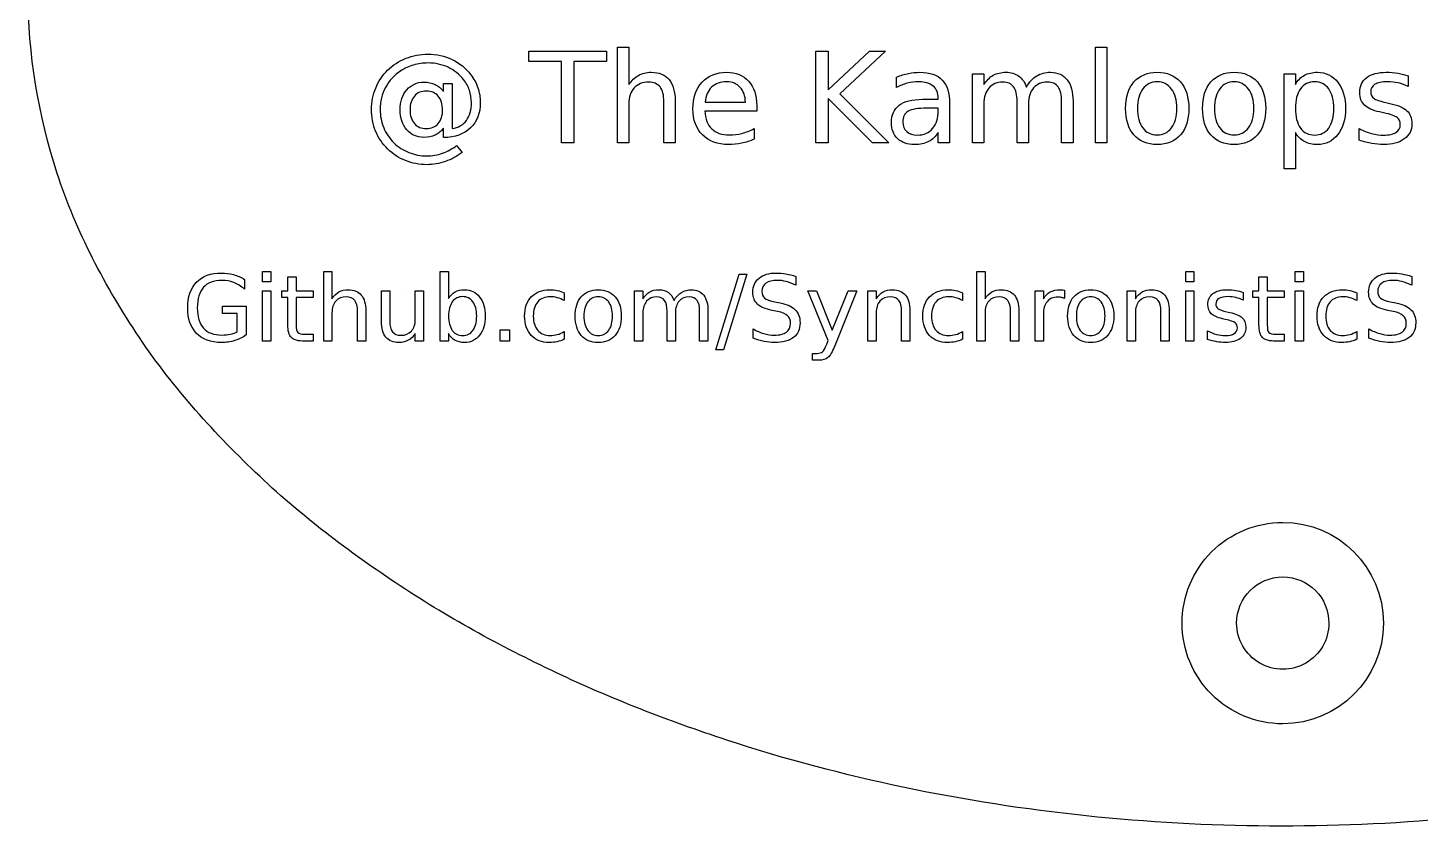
# Model space of a CAD drawing. Extents: x 5 to 209, y 0 to 44.
# Drawn here: x 141.18 to 178.91, y 0.05 to 21.68 of the extents above; entities that cross this region are included whole.
import ezdxf

# ---------------------------------------------------------------- set-up
doc = ezdxf.new("R2010")
doc.units = 0
doc.layers.get('0').update_dxf_attribs({"linetype": 'CONTINUOUS'})

msp = doc.modelspace()

# ---------------------------------------------------------------- linework, layer by layer
at = {"color": 5}
for p, q in [((157.157885, 18.563109), (157.157885, 21.154734)), ((157.157885, 21.154734), (157.466011, 21.154734)), ((157.466011, 21.154734), (157.466011, 20.138738)), ((170.114338, 21.154734), (170.420797, 21.154734)), ((170.114338, 18.563109), (170.114338, 21.154734)), ((170.420797, 21.154734), (170.420797, 18.563109)), ((154.752791, 21.049804), (156.856402, 21.049804)), ((154.752791, 20.766657), (154.752791, 21.049804)), ((155.635541, 20.766657), (154.752791, 20.766657)), ((155.635541, 18.563109), (155.635541, 20.766657)), ((156.856402, 20.766657), (155.973652, 20.766657)), ((155.973652, 20.766657), (155.973652, 18.563109)), ((156.856402, 21.049804), (156.856402, 20.766657)), ((162.532662, 21.049804), (162.869107, 21.049804)), ((162.532662, 18.563109), (162.532662, 21.049804)), ((162.869107, 21.049804), (162.869107, 19.99883)), ((162.869107, 19.99883), (163.985037, 21.049804)), ((164.418091, 21.049804), (163.183898, 19.890567)), ((163.985037, 21.049804), (164.418091, 21.049804)), ((166.778237, 18.563106), (166.778237, 20.428542)), ((166.778237, 20.428542), (167.086363, 20.428542)), ((167.086363, 20.428542), (167.086363, 20.138734)), ((171.783239, 20.473517), (171.783239, 20.473517)), ((173.86853, 20.473517), (173.86853, 20.473517)), ((175.219307, 17.853577), (175.219307, 20.428546)), ((175.219307, 20.428546), (175.527433, 20.428546)), ((175.527433, 20.428546), (175.527433, 20.1454)), ((152.442641, 19.955528), (152.442641, 20.173717)), ((152.442641, 20.173717), (152.680821, 20.173717)), ((152.680821, 20.173717), (152.680821, 18.947858)), ((164.717896, 20.060457), (164.717896, 20.343604)), ((168.242277, 20.070445), (168.242241, 20.070449)), ((171.783239, 20.213688), (171.783239, 20.213688)), ((173.86853, 20.213688), (173.86853, 20.213688)), ((178.585417, 20.373583), (178.585417, 20.083774)), ((178.585502, 20.37358), (178.585417, 20.373583)), ((158.413707, 18.563109), (158.413707, 19.679041)), ((158.720178, 19.689034), (158.720178, 18.563109)), ((158.72019, 19.689034), (158.720178, 19.689034)), ((159.531303, 19.660721), (160.623926, 19.662412)), ((160.623926, 19.662412), (160.623926, 19.662388)), ((164.063327, 18.563109), (162.869107, 19.760653)), ((162.869107, 19.760653), (162.869107, 18.563109)), ((163.183898, 19.890567), (164.506368, 18.563109)), ((165.420758, 19.740671), (165.850479, 19.740671)), ((165.850479, 19.740671), (165.850479, 19.770644)), ((166.156938, 19.627408), (166.156938, 18.563109)), ((166.156938, 19.627399), (166.156938, 19.627408)), ((167.985754, 18.563106), (167.985754, 19.679037)), ((169.19327, 18.563106), (169.19327, 19.679037)), ((169.501408, 19.68903), (169.501408, 18.563106)), ((177.979153, 19.654051), (178.084096, 19.630732)), ((151.534881, 19.45752), (151.534905, 19.45752)), ((157.466011, 19.617414), (157.466011, 18.563109)), ((160.930385, 19.422542), (159.521316, 19.422542)), ((160.930385, 19.572447), (160.930385, 19.572444)), ((160.930385, 19.572444), (160.930385, 19.422542)), ((165.545711, 19.500834), (165.545675, 19.500824)), ((165.850515, 19.500834), (165.545711, 19.500834)), ((165.850515, 19.432543), (165.850515, 19.500834)), ((167.086363, 19.617411), (167.086363, 18.563106)), ((168.293879, 19.617411), (168.293879, 18.563106)), ((176.570084, 19.494162), (176.570084, 19.494162)), ((177.917649, 19.374233), (177.811015, 19.399218)), ((152.442737, 18.959511), (152.442641, 18.959515)), ((152.442737, 18.703013), (152.442737, 18.959511)), ((160.858773, 18.947855), (160.858773, 18.658047)), ((177.259638, 18.631396), (177.259638, 18.947854)), ((155.973652, 18.563109), (155.635541, 18.563109)), ((157.466011, 18.563109), (157.157885, 18.563109)), ((158.720178, 18.563109), (158.413707, 18.563109)), ((162.869107, 18.563109), (162.532662, 18.563109)), ((164.506368, 18.563109), (164.063327, 18.563109)), ((165.850479, 18.563109), (165.850479, 18.846255)), ((166.156938, 18.563109), (165.850479, 18.563109)), ((167.086363, 18.563106), (166.778237, 18.563106)), ((168.293879, 18.563106), (167.985754, 18.563106)), ((169.501408, 18.563106), (169.19327, 18.563106)), ((170.420797, 18.563109), (170.114338, 18.563109)), ((175.527433, 18.842925), (175.527433, 17.853577)), ((175.527433, 18.84292), (175.527433, 18.842925)), ((152.797453, 18.488149), (152.947343, 18.303271)), ((175.527433, 17.853577), (175.219307, 17.853577)), ((147.048452, 14.862523), (147.048452, 14.601195)), ((147.53585, 15.078866), (147.759501, 15.078866)), ((147.53585, 14.795658), (147.53585, 15.078866)), ((147.759501, 14.795658), (147.53585, 14.795658)), ((147.759501, 15.078866), (147.759501, 14.795658)), ((148.222614, 14.548909), (148.222614, 14.935432)), ((148.222614, 14.935432), (148.447483, 14.935432)), ((148.447469, 14.93544), (148.447469, 14.548916)), ((148.447483, 14.935432), (148.447469, 14.93544)), ((149.194958, 13.187572), (149.194958, 15.078861)), ((149.194958, 15.078861), (149.419813, 15.078861)), ((149.419813, 15.078861), (149.419813, 14.337418)), ((152.355238, 13.187587), (152.355238, 15.078875)), ((152.355238, 15.078875), (152.580093, 15.078875)), ((152.580093, 15.078875), (152.580093, 14.342293)), ((159.820716, 12.956638), (160.452761, 15.002291)), ((160.659395, 15.002291), (160.02735, 12.956638)), ((160.452761, 15.002291), (160.659395, 15.002291)), ((161.993915, 14.942738), (161.993987, 14.942732)), ((161.993987, 14.942732), (161.993987, 14.703282)), ((166.892336, 13.187572), (166.892336, 15.078861)), ((166.892336, 15.078861), (167.117205, 15.078861)), ((167.117205, 15.078861), (167.117205, 14.337418)), ((172.555306, 15.078866), (172.778942, 15.078866)), ((172.555306, 14.795658), (172.555306, 15.078866)), ((172.778942, 14.795658), (172.555306, 14.795658)), ((172.778942, 15.078866), (172.778942, 14.795658)), ((174.540191, 14.548909), (174.540191, 14.935432)), ((174.540191, 14.935432), (174.76506, 14.935432)), ((174.765046, 14.93544), (174.765046, 14.548916)), ((174.76506, 14.935432), (174.765046, 14.93544)), ((175.521065, 15.078866), (175.744716, 15.078866)), ((175.521065, 14.795658), (175.521065, 15.078866)), ((175.744716, 14.795658), (175.521065, 14.795658)), ((175.744716, 15.078866), (175.744716, 14.795658)), ((178.680027, 14.942738), (178.680098, 14.942732)), ((178.680098, 14.942732), (178.680098, 14.703282)), ((147.53585, 14.548916), (147.759501, 14.548916)), ((147.53585, 13.187578), (147.53585, 14.548916)), ((147.759501, 14.548916), (147.759501, 13.187578)), ((148.058528, 14.375096), (148.058528, 14.548909)), ((148.058528, 14.548909), (148.222614, 14.548909)), ((148.222614, 14.375096), (148.058528, 14.375096)), ((148.222614, 13.636083), (148.222614, 14.375096)), ((148.447469, 14.548916), (148.90813, 14.548916)), ((148.90813, 14.375103), (148.447469, 14.375103)), ((148.447469, 14.375103), (148.447469, 13.63609)), ((148.90813, 14.548916), (148.90813, 14.375103)), ((150.760526, 13.724821), (150.760526, 14.548916)), ((150.760526, 14.548916), (150.984177, 14.548916)), ((150.984177, 14.548916), (150.984177, 13.733329)), ((151.323286, 14.581735), (151.323286, 14.581735)), ((151.677105, 13.777093), (151.677105, 14.548923)), ((151.677105, 14.548923), (151.900755, 14.548923)), ((151.900755, 14.548923), (151.900755, 13.187585)), ((152.580093, 14.342293), (152.580093, 14.342285)), ((155.716032, 14.496651), (155.716032, 14.287589)), ((155.716032, 14.49664), (155.716032, 14.496651)), ((156.634933, 14.581735), (156.634933, 14.581735)), ((156.635004, 14.392126), (156.634933, 14.39212)), ((157.620767, 13.187549), (157.620767, 14.548887)), ((157.620767, 14.548887), (157.845636, 14.548887)), ((157.845636, 14.548887), (157.845636, 14.337395)), ((162.866841, 13.209451), (162.316223, 14.54891)), ((162.316223, 14.54891), (162.553249, 14.54891)), ((162.553249, 14.54891), (162.97866, 13.48415)), ((162.97866, 13.48415), (163.404084, 14.54891)), ((163.641096, 14.54891), (163.043084, 13.061163)), ((163.404084, 14.54891), (163.641096, 14.54891)), ((163.941184, 13.187572), (163.941184, 14.54891)), ((163.941184, 14.54891), (164.166039, 14.54891)), ((164.166039, 14.54891), (164.166039, 14.337418)), ((166.509502, 14.496651), (166.509502, 14.287589)), ((166.509502, 14.49664), (166.509502, 14.496651)), ((168.47244, 13.187531), (168.47244, 14.548869)), ((168.47244, 14.548869), (168.697309, 14.548869)), ((168.697309, 14.548869), (168.697309, 14.337376)), ((169.268513, 14.56964), (169.269732, 14.339914)), ((169.269732, 14.339914), (169.269861, 14.339853)), ((169.980909, 14.581735), (169.980909, 14.581735)), ((169.980981, 14.392126), (169.980909, 14.39212)), ((170.966657, 13.187572), (170.966657, 14.54891)), ((170.966657, 14.54891), (171.191512, 14.54891)), ((171.191512, 14.54891), (171.191512, 14.337418)), ((172.555306, 14.548916), (172.778942, 14.548916)), ((172.555306, 13.187578), (172.555306, 14.548916)), ((172.778942, 14.548916), (172.778942, 13.187578)), ((174.113749, 14.508825), (174.113548, 14.508806)), ((174.113548, 14.508806), (174.113548, 14.297312)), ((174.376105, 14.375096), (174.376105, 14.548909)), ((174.376105, 14.548909), (174.540191, 14.548909)), ((174.540191, 14.375096), (174.376105, 14.375096)), ((174.540191, 13.636083), (174.540191, 14.375096)), ((174.765046, 14.548916), (175.225708, 14.548916)), ((175.225708, 14.375103), (174.765046, 14.375103)), ((174.765046, 14.375103), (174.765046, 13.63609)), ((175.225708, 14.548916), (175.225708, 14.375103)), ((175.521065, 14.548916), (175.744716, 14.548916)), ((175.521065, 13.187578), (175.521065, 14.548916)), ((175.744716, 14.548916), (175.744716, 13.187578)), ((177.19114, 14.496651), (177.19114, 14.287589)), ((177.19114, 14.49664), (177.19114, 14.496651)), ((146.451645, 13.933884), (146.451645, 14.135654)), ((146.451645, 14.135654), (147.095846, 14.135654)), ((147.095846, 14.135654), (147.095846, 13.356531)), ((150.111451, 13.187578), (150.111451, 14.001951)), ((150.335015, 14.009232), (150.335101, 14.009243)), ((150.335101, 14.009243), (150.335101, 13.187578)), ((158.501994, 13.187562), (158.501994, 14.001935)), ((158.689174, 14.287563), (158.689103, 14.287589)), ((159.383206, 13.187571), (159.383206, 14.001943)), ((159.608075, 14.009236), (159.608075, 13.187571)), ((161.495536, 13.99223), (161.346029, 14.021403)), ((161.418984, 14.255991), (161.567272, 14.2256)), ((164.857662, 13.187578), (164.857662, 14.001951)), ((165.081241, 14.009232), (165.081313, 14.009243)), ((165.081313, 14.009243), (165.081313, 13.187578)), ((167.808843, 13.187578), (167.808843, 14.001951)), ((168.032393, 14.009232), (168.032493, 14.009243)), ((168.032493, 14.009243), (168.032493, 13.187578)), ((171.883135, 13.187578), (171.883135, 14.001951)), ((172.106714, 14.009232), (172.106786, 14.009243)), ((172.106786, 14.009243), (172.106786, 13.187578)), ((173.671121, 13.983731), (173.747673, 13.966715)), ((178.181648, 13.99223), (178.032141, 14.021403)), ((178.105095, 14.255991), (178.253383, 14.2256)), ((146.852756, 13.933884), (146.451645, 13.933884)), ((146.852756, 13.446476), (146.852756, 13.933884)), ((149.419813, 13.956973), (149.419813, 13.187572)), ((150.760626, 13.724822), (150.760526, 13.724821)), ((153.340987, 13.867032), (153.340987, 13.867032)), ((157.845636, 13.95695), (157.845636, 13.187549)), ((158.726848, 13.956963), (158.726848, 13.187562)), ((164.166039, 13.956973), (164.166039, 13.187572)), ((167.117205, 13.956973), (167.117205, 13.187572)), ((168.697309, 13.904665), (168.697309, 13.187531)), ((171.191512, 13.956973), (171.191512, 13.187572)), ((173.626294, 13.77952), (173.548451, 13.797755)), ((146.852756, 13.446496), (146.852756, 13.446476)), ((148.678445, 13.374759), (148.908173, 13.374759)), ((148.908173, 13.374759), (148.908173, 13.187574)), ((151.677105, 13.187585), (151.677105, 13.396648)), ((152.580093, 13.391788), (152.580093, 13.187587)), ((153.975468, 13.496311), (154.231933, 13.496311)), ((153.975468, 13.187578), (153.975468, 13.496311)), ((154.231933, 13.496311), (154.231933, 13.187578)), ((155.716032, 13.446467), (155.716032, 13.239836)), ((160.833171, 13.267808), (160.833171, 13.520627)), ((162.826702, 13.107353), (162.866841, 13.209451)), ((166.509502, 13.446467), (166.509502, 13.239836)), ((173.146049, 13.23742), (173.146049, 13.468362)), ((174.996022, 13.374759), (175.225751, 13.374759)), ((175.225751, 13.374759), (175.225751, 13.187574)), ((177.19114, 13.446467), (177.19114, 13.239836)), ((177.519283, 13.267808), (177.519283, 13.520627)), ((147.759501, 13.187578), (147.53585, 13.187578)), ((148.908173, 13.187574), (148.678445, 13.187574)), ((149.419813, 13.187572), (149.194958, 13.187572)), ((150.335101, 13.187578), (150.111451, 13.187578)), ((151.900755, 13.187585), (151.677105, 13.187585)), ((152.580093, 13.187587), (152.355238, 13.187587)), ((154.231933, 13.187578), (153.975468, 13.187578)), ((157.845636, 13.187549), (157.620767, 13.187549)), ((158.726848, 13.187562), (158.501994, 13.187562)), ((159.608075, 13.187571), (159.383206, 13.187571)), ((160.02735, 12.956638), (159.820716, 12.956638)), ((162.438865, 12.669784), (162.438865, 12.856968)), ((162.438865, 12.856968), (162.570179, 12.856968)), ((163.043084, 13.061163), (163.042955, 13.061169)), ((164.166039, 13.187572), (163.941184, 13.187572)), ((165.081313, 13.187578), (164.857662, 13.187578)), ((167.117205, 13.187572), (166.892336, 13.187572)), ((168.032493, 13.187578), (167.808843, 13.187578)), ((168.697309, 13.187531), (168.47244, 13.187531)), ((171.191512, 13.187572), (170.966657, 13.187572)), ((172.106786, 13.187578), (171.883135, 13.187578)), ((172.778942, 13.187578), (172.555306, 13.187578)), ((175.225751, 13.187574), (174.996022, 13.187574)), ((175.744716, 13.187578), (175.521065, 13.187578)), ((162.61753, 12.669784), (162.438865, 12.669784))]:
    msp.add_line(p, q, dxfattribs=at)
at = {"color": 7}
msp.add_line((176.435936, 5.550041), (176.435936, 5.550041), dxfattribs=at)
at = {"color": 1}
msp.add_line((177.914476, 5.550041), (177.914476, 5.550041), dxfattribs=at)
at = {"color": 7}
for points in [[(141.975607, 17.728944), (141.467667, 19.3032), (141.177697, 20.974109), (141.186137, 22.628258)], [(144.201267, 13.286516), (143.280747, 14.663407), (142.484187, 16.152701), (141.975607, 17.728944)], [(147.459977, 9.527037), (146.255717, 10.667245), (145.122987, 11.907838), (144.201267, 13.286516)], [(151.395077, 6.475901), (150.007047, 7.386022), (148.665247, 8.385872), (147.459977, 9.527037)], [(173.935936, 5.550041), (173.935936, 6.240397), (174.49558, 6.800041), (175.185936, 6.800041)], [(175.185936, 6.800041), (175.876292, 6.800041), (176.435936, 6.240397), (176.435936, 5.550041)], [(155.764356, 4.082155), (154.258377, 4.782072), (152.783837, 5.5653), (151.395077, 6.475901)], [(174.560936, 4.467509), (174.174185, 4.6908), (173.935936, 5.103459), (173.935936, 5.550041)], [(176.435936, 5.550041), (176.435936, 5.103459), (176.197687, 4.6908), (175.810936, 4.467509)], [(175.810936, 4.467509), (175.424185, 4.244218), (174.947687, 4.244218), (174.560936, 4.467509)], [(160.412546, 2.285051), (158.831186, 2.793764), (157.270776, 3.382032), (155.764356, 4.082155)], [(165.237266, 1.034811), (163.609386, 1.366673), (161.994086, 1.776279), (160.412546, 2.285051)], [(170.166826, 0.296552), (168.513456, 0.460878), (166.865296, 0.702919), (165.237266, 1.034811)], [(175.145386, 0.050059), (173.483836, 0.051359), (171.820236, 0.132219), (170.166826, 0.296552)], [(180.124366, 0.288649), (178.470686, 0.126991), (176.806946, 0.04874), (175.145386, 0.050059)]]:
    msp.add_open_spline(points, degree=3, dxfattribs=at)
at = {"color": 5}
for points in [[(150.927035, 20.528472), (151.070275, 20.669491), (151.235724, 20.777197), (151.423381, 20.851593)], [(151.423381, 20.851593), (151.61103, 20.927102), (151.809785, 20.964856), (152.019646, 20.964856)], [(152.019646, 20.964856), (152.255052, 20.964856), (152.473242, 20.916555), (152.674215, 20.819952)], [(152.674215, 20.819952), (152.876307, 20.723349), (153.04564, 20.586217), (153.182214, 20.408556)], [(150.603923, 20.045457), (150.67944, 20.22867), (150.787144, 20.389675), (150.927035, 20.528472)], [(151.281787, 20.510161), (151.107462, 20.396902), (150.970888, 20.248111), (150.872064, 20.063788)], [(151.629897, 20.670055), (151.504425, 20.634527), (151.388388, 20.581229), (151.281787, 20.510161)], [(152.022967, 20.725014), (151.886393, 20.725014), (151.755369, 20.706695), (151.629897, 20.670055)], [(152.564285, 20.60843), (152.398832, 20.686153), (152.218393, 20.725014), (152.022967, 20.725014)], [(152.98734, 20.275316), (152.871859, 20.420777), (152.73084, 20.531814), (152.564285, 20.60843)], [(153.182214, 20.408556), (153.265492, 20.299739), (153.328784, 20.181483), (153.372089, 20.05379)], [(157.466011, 20.138738), (157.539273, 20.250886), (157.625329, 20.33472), (157.724177, 20.390239)], [(157.724177, 20.390239), (157.824112, 20.445757), (157.939038, 20.473517), (158.068954, 20.473517)], [(158.068954, 20.473517), (158.283251, 20.473517), (158.445367, 20.406894), (158.555301, 20.273649)], [(159.448025, 20.203698), (159.613478, 20.38358), (159.836112, 20.47352), (160.115927, 20.47352)], [(160.115927, 20.47352), (160.366871, 20.47352), (160.565075, 20.392463), (160.710537, 20.230347)], [(164.717896, 20.343604), (164.830044, 20.38691), (164.938859, 20.419109), (165.044341, 20.440202)], [(165.044341, 20.440202), (165.149831, 20.462406), (165.252544, 20.473508), (165.352479, 20.473508)], [(165.352479, 20.473508), (165.622294, 20.473508), (165.823827, 20.403555), (165.957076, 20.263647)], [(167.086363, 20.138734), (167.156324, 20.253103), (167.240158, 20.337492), (167.337863, 20.391901)], [(167.337863, 20.391901), (167.435576, 20.446308), (167.551612, 20.473512), (167.685973, 20.473512)], [(167.685973, 20.473512), (167.821436, 20.473512), (167.936362, 20.439091), (168.03075, 20.370248)], [(168.242241, 20.070449), (168.318885, 20.208136), (168.410491, 20.309736), (168.51706, 20.375249)], [(168.51706, 20.375249), (168.623653, 20.440758), (168.749126, 20.473513), (168.893477, 20.473513)], [(168.893477, 20.473513), (169.087792, 20.473513), (169.23769, 20.405225), (169.343172, 20.268648)], [(171.153656, 20.213688), (171.305777, 20.386907), (171.515638, 20.473517), (171.783239, 20.473517)], [(171.783239, 20.473517), (172.04973, 20.473517), (172.259036, 20.386907), (172.411156, 20.213688)], [(173.238947, 20.213688), (173.391067, 20.386907), (173.600928, 20.473517), (173.86853, 20.473517)], [(173.86853, 20.473517), (174.135021, 20.473517), (174.344326, 20.386907), (174.496447, 20.213688)], [(175.527433, 20.1454), (175.591839, 20.256438), (175.672899, 20.338606), (175.770612, 20.391904)], [(175.770612, 20.391904), (175.869436, 20.446312), (175.987135, 20.473516), (176.12371, 20.473516)], [(176.12371, 20.473516), (176.350228, 20.473516), (176.533996, 20.383575), (176.675015, 20.203693)], [(177.459584, 20.330272), (177.583946, 20.425764), (177.760496, 20.473511), (177.989237, 20.473511)], [(177.989237, 20.473511), (178.102496, 20.473511), (178.209089, 20.465182), (178.309016, 20.448525)], [(178.309016, 20.448525), (178.408951, 20.431868), (178.501113, 20.406886), (178.585502, 20.37358)], [(150.490648, 19.467505), (150.490648, 19.669593), (150.528406, 19.862244), (150.603923, 20.045457)], [(150.872064, 20.063788), (150.774351, 19.880576), (150.725494, 19.681818), (150.725494, 19.467514)], [(151.268419, 19.457522), (151.268419, 19.679598), (151.328381, 19.860035), (151.448306, 19.998832)], [(151.448306, 19.998832), (151.568224, 20.137629), (151.723118, 20.207028), (151.912988, 20.207028)], [(151.912988, 20.207028), (152.027359, 20.207028), (152.127849, 20.185931), (152.21446, 20.143736)], [(152.21446, 20.143736), (152.301071, 20.102653), (152.377131, 20.039917), (152.442641, 19.955528)], [(153.145563, 19.985507), (153.111105, 20.089883), (153.058364, 20.186486), (152.98734, 20.275316)], [(153.372089, 20.05379), (153.41653, 19.926096), (153.43875, 19.793961), (153.43875, 19.657384)], [(157.609259, 20.048796), (157.51376, 19.94331), (157.466011, 19.799516), (157.466011, 19.617414)], [(158.000663, 20.207025), (157.835218, 20.207025), (157.70475, 20.154282), (157.609259, 20.048796)], [(158.310455, 20.075446), (158.24162, 20.163166), (158.138356, 20.207025), (158.000663, 20.207025)], [(158.413707, 19.679041), (158.413707, 19.855591), (158.379289, 19.987726), (158.310455, 20.075446)], [(158.555301, 20.273649), (158.665227, 20.141514), (158.72019, 19.946642), (158.72019, 19.689034)], [(159.201525, 19.47751), (159.201525, 19.782864), (159.283692, 20.024927), (159.448025, 20.203698)], [(159.707858, 20.068786), (159.605701, 19.972183), (159.546849, 19.836162), (159.531303, 19.660721)], [(160.11926, 20.21369), (159.94826, 20.21369), (159.811126, 20.165389), (159.707858, 20.068786)], [(160.482344, 20.063789), (160.391297, 20.163723), (160.270269, 20.21369), (160.11926, 20.21369)], [(160.623926, 19.662388), (160.621511, 19.830054), (160.574317, 19.963855), (160.482344, 20.063789)], [(160.710537, 20.230347), (160.857103, 20.069342), (160.930385, 19.850042), (160.930385, 19.572447)], [(165.009368, 20.175375), (164.908322, 20.149837), (164.811165, 20.111532), (164.717896, 20.060457)], [(165.320827, 20.213681), (165.214234, 20.213681), (165.110414, 20.200912), (165.009368, 20.175375)], [(165.710576, 20.097096), (165.61841, 20.174819), (165.488494, 20.213681), (165.320827, 20.213681)], [(165.850479, 19.770644), (165.850479, 19.911662), (165.803845, 20.02048), (165.710576, 20.097096)], [(165.957076, 20.263647), (166.090318, 20.123739), (166.156938, 19.911656), (166.156938, 19.627399)], [(167.224612, 20.047127), (167.132446, 19.941641), (167.086363, 19.798402), (167.086363, 19.617411)], [(167.597695, 20.207022), (167.441131, 20.207022), (167.31677, 20.153724), (167.224612, 20.047127)], [(167.890834, 20.077108), (167.827555, 20.163717), (167.729842, 20.207022), (167.597695, 20.207022)], [(167.985754, 19.679037), (167.985754, 19.858919), (167.954114, 19.991609), (167.890834, 20.077108)], [(168.03075, 20.370248), (168.126241, 20.301405), (168.19675, 20.201471), (168.242277, 20.070445)], [(168.432128, 20.048793), (168.339962, 19.943307), (168.293879, 19.799513), (168.293879, 19.617411)], [(168.808545, 20.207022), (168.649758, 20.207022), (168.524286, 20.154279), (168.432128, 20.048793)], [(169.098351, 20.077108), (169.035071, 20.163717), (168.938469, 20.207022), (168.808545, 20.207022)], [(169.19327, 19.679037), (169.19327, 19.857808), (169.16163, 19.990499), (169.098351, 20.077108)], [(169.343172, 20.268648), (169.448663, 20.133182), (169.501408, 19.939976), (169.501408, 19.68903)], [(170.92713, 19.494162), (170.92713, 19.800626), (171.002639, 20.040468), (171.153656, 20.213688)], [(171.39349, 20.020482), (171.297999, 19.892789), (171.250254, 19.717349), (171.250254, 19.494162)], [(171.783239, 20.213688), (171.618898, 20.213688), (171.488981, 20.149286), (171.39349, 20.020482)], [(172.17131, 20.018817), (172.075819, 20.148731), (171.946462, 20.213688), (171.783239, 20.213688)], [(172.314558, 19.494162), (172.314558, 19.715127), (172.266809, 19.890012), (172.17131, 20.018817)], [(172.411156, 20.213688), (172.563277, 20.040468), (172.639337, 19.800626), (172.639337, 19.494162)], [(173.012433, 19.494162), (173.012433, 19.800626), (173.087937, 20.040468), (173.238947, 20.213688)], [(173.478781, 20.020482), (173.38329, 19.892789), (173.335545, 19.717349), (173.335545, 19.494162)], [(173.86853, 20.213688), (173.704196, 20.213688), (173.57428, 20.149286), (173.478781, 20.020482)], [(174.256612, 20.018817), (174.161113, 20.148731), (174.031753, 20.213688), (173.86853, 20.213688)], [(174.399849, 19.494162), (174.399849, 19.715127), (174.352103, 19.890012), (174.256612, 20.018817)], [(174.496447, 20.213688), (174.648567, 20.040468), (174.724628, 19.800626), (174.724628, 19.494162)], [(175.665681, 20.023813), (175.573516, 19.896119), (175.527433, 19.719569), (175.527433, 19.494162)], [(176.048764, 20.21702), (175.886645, 20.21702), (175.75895, 20.152617), (175.665681, 20.023813)], [(176.430181, 20.023813), (176.338015, 20.152617), (176.210876, 20.21702), (176.048764, 20.21702)], [(176.570084, 19.494162), (176.570084, 19.719569), (176.52345, 19.896119), (176.430181, 20.023813)], [(176.675015, 20.203693), (176.817144, 20.023812), (176.888209, 19.787301), (176.888209, 19.494161)], [(177.273043, 19.923873), (177.273043, 20.099313), (177.335223, 20.234779), (177.459584, 20.330272)], [(177.682681, 20.147053), (177.607164, 20.100415), (177.569406, 20.030461), (177.569406, 19.937191)], [(178.025791, 20.217011), (177.873671, 20.217011), (177.759301, 20.193692), (177.682681, 20.147053)], [(178.315597, 20.183705), (178.222328, 20.205909), (178.125726, 20.217011), (178.025791, 20.217011)], [(178.585417, 20.083774), (178.498806, 20.12819), (178.408866, 20.161501), (178.315597, 20.183705)], [(151.653108, 19.828942), (151.57429, 19.73789), (151.534881, 19.614083), (151.534881, 19.45752)], [(151.974565, 19.965518), (151.840205, 19.965518), (151.733052, 19.919993), (151.653108, 19.828942)], [(152.297677, 19.827276), (152.217733, 19.919437), (152.110029, 19.965518), (151.974565, 19.965518)], [(152.417595, 19.45752), (152.417595, 19.612973), (152.377622, 19.736225), (152.297677, 19.827276)], [(153.06057, 19.169378), (153.152736, 19.293741), (153.198819, 19.454191), (153.198819, 19.650728)], [(153.198819, 19.650728), (153.198819, 19.769539), (153.181067, 19.881132), (153.145563, 19.985507)], [(153.43875, 19.657384), (153.43875, 19.365355), (153.350477, 19.134951), (153.17393, 18.966174)], [(164.791175, 19.580775), (164.932193, 19.687372), (165.142054, 19.740671), (165.420758, 19.740671)], [(177.399626, 19.582432), (177.315237, 19.66571), (177.273043, 19.779524), (177.273043, 19.923873)], [(177.569406, 19.937191), (177.569406, 19.866126), (177.596618, 19.810052), (177.651041, 19.768969)], [(177.651041, 19.768969), (177.705465, 19.728997), (177.814835, 19.690691), (177.979153, 19.654051)], [(178.084096, 19.630732), (178.301734, 19.584094), (178.456076, 19.518026), (178.547123, 19.432529)], [(150.602232, 18.877893), (150.527842, 19.061105), (150.490648, 19.257643), (150.490648, 19.467505)], [(150.725494, 19.467514), (150.725494, 19.290964), (150.757134, 19.125517), (150.820414, 18.971174)], [(151.44664, 18.916212), (151.327826, 19.05501), (151.268419, 19.235447), (151.268419, 19.457522)], [(151.534905, 19.45752), (151.534905, 19.298736), (151.574314, 19.173818), (151.653132, 19.082766)], [(152.299368, 19.084433), (152.378186, 19.175484), (152.417595, 19.299846), (152.417595, 19.45752)], [(159.461358, 18.774639), (159.288136, 18.947859), (159.201525, 19.182149), (159.201525, 19.47751)], [(159.521316, 19.422542), (159.5346, 19.21157), (159.597892, 19.050565), (159.711191, 18.939527)], [(164.581314, 19.106088), (164.581314, 19.31595), (164.651267, 19.474179), (164.791175, 19.580775)], [(165.031021, 19.41588), (164.93553, 19.35925), (164.887785, 19.262648), (164.887785, 19.126072)], [(165.545675, 19.500824), (165.298063, 19.500824), (165.126512, 19.472509), (165.031021, 19.41588)], [(165.695613, 18.951193), (165.798881, 19.072224), (165.850515, 19.232674), (165.850515, 19.432543)], [(171.153656, 18.774636), (171.002639, 18.948965), (170.92713, 19.188807), (170.92713, 19.494162)], [(171.250254, 19.494162), (171.250254, 19.270976), (171.297444, 19.094981), (171.391824, 18.966177)], [(172.17131, 18.967843), (172.266809, 19.096646), (172.314558, 19.272086), (172.314558, 19.494162)], [(172.639337, 19.494162), (172.639337, 19.188807), (172.563277, 18.948965), (172.411156, 18.774636)], [(173.238947, 18.774636), (173.087937, 18.948965), (173.012433, 19.188807), (173.012433, 19.494162)], [(173.335545, 19.494162), (173.335545, 19.270976), (173.382739, 19.094981), (173.477127, 18.966177)], [(174.256612, 18.967843), (174.352103, 19.096646), (174.399849, 19.272086), (174.399849, 19.494162)], [(174.724628, 19.494162), (174.724628, 19.188807), (174.648567, 18.948965), (174.496447, 18.774636)], [(175.527433, 19.494162), (175.527433, 19.268755), (175.573516, 19.09165), (175.665681, 18.962845)], [(176.430181, 18.962845), (176.52345, 19.09165), (176.570084, 19.268755), (176.570084, 19.494162)], [(176.888209, 19.494161), (176.888209, 19.201021), (176.817144, 18.96451), (176.675015, 18.784629)], [(177.811015, 19.399218), (177.621144, 19.439191), (177.484015, 19.500262), (177.399626, 19.582432)], [(178.285745, 19.245984), (178.230194, 19.2904), (178.107495, 19.33315), (177.917649, 19.374233)], [(178.370641, 19.054444), (178.370641, 19.137722), (178.342342, 19.201569), (178.285745, 19.245984)], [(178.547123, 19.432529), (178.639289, 19.348141), (178.685372, 19.229885), (178.685372, 19.077763)], [(150.927011, 18.396544), (150.784881, 18.535341), (150.676622, 18.695791), (150.602232, 18.877893)], [(150.820414, 18.971174), (150.88482, 18.816832), (150.977538, 18.680811), (151.098566, 18.563111)], [(151.912988, 18.709681), (151.722007, 18.709681), (151.566557, 18.778525), (151.44664, 18.916212)], [(151.653132, 19.082766), (151.731949, 18.992826), (151.840209, 18.947855), (151.97791, 18.947855)], [(151.97791, 18.947855), (152.114493, 18.947855), (152.221645, 18.993381), (152.299368, 19.084433)], [(152.442641, 18.959515), (152.37598, 18.874016), (152.299364, 18.810724), (152.212793, 18.76964)], [(153.17393, 18.966174), (152.997375, 18.797396), (152.753644, 18.709676), (152.442737, 18.703013)], [(152.680821, 18.947858), (152.84294, 18.972284), (152.969524, 19.046124), (153.06057, 19.169378)], [(159.711191, 18.939527), (159.825561, 18.8296), (159.984344, 18.774636), (160.187539, 18.774636)], [(160.528983, 18.817941), (160.64002, 18.846812), (160.74995, 18.890116), (160.858773, 18.947855)], [(164.749536, 18.674706), (164.637388, 18.782413), (164.581314, 18.926206), (164.581314, 19.106088)], [(164.887785, 19.126072), (164.887785, 19.017254), (164.923329, 18.930644), (164.994418, 18.866243)], [(164.994418, 18.866243), (165.066553, 18.802955), (165.164266, 18.771311), (165.287557, 18.771311)], [(165.287557, 18.771311), (165.457446, 18.771311), (165.593464, 18.831272), (165.695613, 18.951193)], [(171.391824, 18.966177), (171.487315, 18.838483), (171.617787, 18.774636), (171.783239, 18.774636)], [(171.783239, 18.774636), (171.946462, 18.774636), (172.075819, 18.839038), (172.17131, 18.967843)], [(173.477127, 18.966177), (173.572618, 18.838483), (173.703085, 18.774636), (173.86853, 18.774636)], [(173.86853, 18.774636), (174.031753, 18.774636), (174.161113, 18.839038), (174.256612, 18.967843)], [(175.665681, 18.962845), (175.75895, 18.835152), (175.886645, 18.771305), (176.048764, 18.771305)], [(176.048764, 18.771305), (176.210876, 18.771305), (176.338015, 18.835152), (176.430181, 18.962845)], [(177.259638, 18.947854), (177.372897, 18.889002), (177.48449, 18.844587), (177.594416, 18.814608)], [(178.253984, 18.844581), (178.331755, 18.894553), (178.370641, 18.964507), (178.370641, 19.054444)], [(178.685372, 19.077763), (178.685372, 18.904544), (178.616525, 18.767412), (178.478832, 18.666367)], [(151.098566, 18.563111), (151.215158, 18.447631), (151.35007, 18.359911), (151.503302, 18.29995)], [(152.212793, 18.76964), (152.127294, 18.729668), (152.027359, 18.709681), (151.912988, 18.709681)], [(160.169219, 18.51481), (159.871636, 18.51481), (159.635682, 18.60142), (159.461358, 18.774639)], [(160.520662, 18.55145), (160.405181, 18.527024), (160.288033, 18.51481), (160.169219, 18.51481)], [(160.187539, 18.774636), (160.305242, 18.774636), (160.419057, 18.789071), (160.528983, 18.817941)], [(160.858773, 18.658047), (160.748839, 18.611408), (160.636135, 18.575876), (160.520662, 18.55145)], [(165.205897, 18.51481), (165.014915, 18.51481), (164.862795, 18.568109), (164.749536, 18.674706)], [(165.58898, 18.594755), (165.484609, 18.541459), (165.356915, 18.51481), (165.205897, 18.51481)], [(165.850479, 18.846255), (165.780517, 18.732997), (165.693351, 18.649164), (165.58898, 18.594755)], [(171.783239, 18.514807), (171.515638, 18.514807), (171.305777, 18.601417), (171.153656, 18.774636)], [(172.411156, 18.774636), (172.259036, 18.601417), (172.04973, 18.514807), (171.783239, 18.514807)], [(173.86853, 18.514807), (173.600928, 18.514807), (173.391067, 18.601417), (173.238947, 18.774636)], [(174.496447, 18.774636), (174.344326, 18.601417), (174.135021, 18.514807), (173.86853, 18.514807)], [(175.770612, 18.59475), (175.672899, 18.649158), (175.591839, 18.731881), (175.527433, 18.84292)], [(176.12371, 18.514806), (175.987135, 18.514806), (175.869436, 18.541454), (175.770612, 18.59475)], [(176.675015, 18.784629), (176.533996, 18.604747), (176.350228, 18.514806), (176.12371, 18.514806)], [(177.601082, 18.544785), (177.493378, 18.563664), (177.379563, 18.592534), (177.259638, 18.631396)], [(177.594416, 18.814608), (177.704342, 18.785738), (177.813161, 18.771303), (177.920873, 18.771303)], [(177.914207, 18.5148), (177.814272, 18.5148), (177.709897, 18.524795), (177.601082, 18.544785)], [(178.478832, 18.666367), (178.342258, 18.565322), (178.154049, 18.5148), (177.914207, 18.5148)], [(177.920873, 18.771303), (178.065224, 18.771303), (178.176262, 18.795729), (178.253984, 18.844581)], [(151.413358, 18.080086), (151.231256, 18.152262), (151.06914, 18.257748), (150.927011, 18.396544)], [(151.503302, 18.29995), (151.656533, 18.238876), (151.820315, 18.208339), (151.994648, 18.208339)], [(151.994648, 18.208339), (152.13788, 18.208339), (152.278343, 18.232766), (152.416037, 18.281618)], [(152.416037, 18.281618), (152.554833, 18.329368), (152.681972, 18.398211), (152.797453, 18.488149)], [(152.947343, 18.303271), (152.808547, 18.195564), (152.656982, 18.113395), (152.492648, 18.056767)], [(151.994648, 17.970156), (151.789223, 17.970156), (151.59546, 18.006799), (151.413358, 18.080086)], [(152.492648, 18.056767), (152.329426, 17.999026), (152.163426, 17.970156), (151.994648, 17.970156)], [(145.510867, 14.093113), (145.510867, 14.389689), (145.590684, 14.620631), (145.750316, 14.785936)], [(145.750316, 14.785936), (145.91076, 14.952052), (146.132786, 15.03511), (146.416393, 15.03511)], [(146.437065, 14.833355), (146.215035, 14.833355), (146.048106, 14.771366), (145.936278, 14.647388)], [(146.416393, 15.03511), (146.534701, 15.03511), (146.64693, 15.020526), (146.75308, 14.991357)], [(146.759159, 14.775009), (146.65706, 14.813907), (146.549696, 14.833355), (146.437065, 14.833355)], [(146.75308, 14.991357), (146.860043, 14.962189), (146.958501, 14.919244), (147.048452, 14.862523)], [(147.048452, 14.601195), (146.95766, 14.678178), (146.861229, 14.736116), (146.759159, 14.775009)], [(160.825846, 14.517319), (160.825846, 14.677762), (160.882161, 14.804171), (160.994792, 14.896548)], [(160.994792, 14.896548), (161.108234, 14.988927), (161.264221, 15.035117), (161.46275, 15.035117)], [(161.18084, 14.757987), (161.108684, 14.70613), (161.072605, 14.632392), (161.072605, 14.536771)], [(161.490776, 14.835772), (161.357082, 14.835772), (161.25377, 14.809844), (161.18084, 14.757987)], [(161.46275, 15.035117), (161.547808, 15.035117), (161.634515, 15.027419), (161.722871, 15.012022)], [(161.730225, 14.802958), (161.647556, 14.824834), (161.56774, 14.835772), (161.490776, 14.835772)], [(161.722871, 15.012022), (161.811178, 14.996626), (161.901526, 14.973531), (161.993915, 14.942738)], [(161.993987, 14.703282), (161.900805, 14.747847), (161.812884, 14.781072), (161.730225, 14.802958)], [(177.511958, 14.517319), (177.511958, 14.677762), (177.568273, 14.804171), (177.680903, 14.896548)], [(177.680903, 14.896548), (177.794356, 14.988927), (177.950342, 15.035117), (178.148862, 15.035117)], [(177.866952, 14.757987), (177.794795, 14.70613), (177.758717, 14.632392), (177.758717, 14.536771)], [(178.176903, 14.835772), (178.043199, 14.835772), (177.939882, 14.809844), (177.866952, 14.757987)], [(178.148862, 15.035117), (178.23392, 15.035117), (178.320627, 15.027419), (178.408983, 15.012022)], [(178.416351, 14.802958), (178.333682, 14.824834), (178.253866, 14.835772), (178.176903, 14.835772)], [(178.408983, 15.012022), (178.49729, 14.996626), (178.587638, 14.973531), (178.680027, 14.942738)], [(178.680098, 14.703282), (178.586917, 14.747847), (178.499001, 14.781072), (178.416351, 14.802958)], [(145.936278, 14.647388), (145.825263, 14.523409), (145.769755, 14.338656), (145.769755, 14.093128)], [(149.419813, 14.337418), (149.473333, 14.419255), (149.536132, 14.480434), (149.608212, 14.520954)], [(149.809958, 14.387254), (149.689223, 14.387254), (149.59401, 14.348763), (149.52432, 14.271781)], [(149.608212, 14.520954), (149.681133, 14.561467), (149.765001, 14.581723), (149.859817, 14.581723)], [(150.036045, 14.291234), (149.985775, 14.355248), (149.910412, 14.387254), (149.809958, 14.387254)], [(149.859817, 14.581723), (150.016209, 14.581723), (150.134517, 14.533104), (150.214739, 14.435865)], [(150.214739, 14.435865), (150.294923, 14.339437), (150.335015, 14.197226), (150.335015, 14.009232)], [(152.580093, 14.342285), (152.627114, 14.423319), (152.686268, 14.483283), (152.757554, 14.522176)], [(152.960576, 14.394545), (152.842268, 14.394545), (152.749082, 14.347548), (152.681016, 14.253554)], [(152.757554, 14.522176), (152.82971, 14.561885), (152.915605, 14.58174), (153.015238, 14.58174)], [(153.238917, 14.253554), (153.171635, 14.347548), (153.078854, 14.394545), (152.960576, 14.394545)], [(153.015238, 14.58174), (153.180547, 14.58174), (153.314657, 14.516105), (153.417568, 14.384833)], [(153.417568, 14.384833), (153.521281, 14.25356), (153.573138, 14.080962), (153.573138, 13.867038)], [(154.639123, 13.867019), (154.639123, 14.089047), (154.699897, 14.263671), (154.821444, 14.390891)], [(154.821444, 14.390891), (154.943803, 14.518112), (155.111134, 14.581722), (155.323435, 14.581722)], [(155.333155, 14.39211), (155.188107, 14.39211), (155.075476, 14.34592), (154.995264, 14.253541)], [(155.323435, 14.581722), (155.392342, 14.581722), (155.4596, 14.57443), (155.52521, 14.559846)], [(155.52521, 14.365374), (155.462037, 14.383198), (155.398019, 14.39211), (155.333155, 14.39211)], [(155.52521, 14.559846), (155.590867, 14.546074), (155.654474, 14.525005), (155.716032, 14.49664)], [(155.716032, 14.287589), (155.652859, 14.322434), (155.589252, 14.348362), (155.52521, 14.365374)], [(156.010185, 13.867032), (156.010185, 14.090681), (156.065286, 14.26571), (156.175489, 14.39212)], [(156.175489, 14.39212), (156.286504, 14.51853), (156.439652, 14.581735), (156.634933, 14.581735)], [(156.634933, 14.39212), (156.51501, 14.39212), (156.420204, 14.345123), (156.350513, 14.251129)], [(156.634933, 14.581735), (156.82941, 14.581735), (156.982156, 14.51853), (157.093172, 14.39212)], [(156.918219, 14.249916), (156.848548, 14.344722), (156.754143, 14.392126), (156.635004, 14.392126)], [(157.093172, 14.39212), (157.204187, 14.26571), (157.259695, 14.090681), (157.259695, 13.867032)], [(157.845636, 14.337395), (157.896671, 14.420857), (157.957846, 14.482441), (158.029161, 14.522147)], [(158.218821, 14.387236), (158.104566, 14.387236), (158.013812, 14.348338), (157.946559, 14.270543)], [(158.029161, 14.522147), (158.100457, 14.561857), (158.185137, 14.581712), (158.283203, 14.581712)], [(158.432752, 14.292434), (158.386592, 14.355635), (158.315281, 14.387236), (158.218821, 14.387236)], [(158.283203, 14.581712), (158.382062, 14.581712), (158.46593, 14.556591), (158.534808, 14.506349)], [(158.534808, 14.506349), (158.604479, 14.456107), (158.655935, 14.383179), (158.689174, 14.287563)], [(158.689103, 14.287589), (158.745012, 14.388068), (158.811863, 14.462212), (158.889658, 14.510021)], [(159.102471, 14.387244), (158.986591, 14.387244), (158.895025, 14.348753), (158.827771, 14.271771)], [(158.889658, 14.510021), (158.967453, 14.557825), (159.05902, 14.581727), (159.164358, 14.581727)], [(159.313965, 14.292443), (159.267804, 14.355644), (159.197306, 14.387244), (159.102471, 14.387244)], [(159.164358, 14.581727), (159.306157, 14.581727), (159.415547, 14.531893), (159.49253, 14.432224)], [(159.49253, 14.432224), (159.56956, 14.333364), (159.608075, 14.192368), (159.608075, 14.009236)], [(160.948559, 14.192785), (160.86675, 14.27058), (160.825846, 14.378758), (160.825846, 14.517319)], [(161.072605, 14.536771), (161.072605, 14.456549), (161.096498, 14.395774), (161.144284, 14.354449)], [(161.144284, 14.354449), (161.192929, 14.313936), (161.284496, 14.281117), (161.418984, 14.255991)], [(164.166039, 14.337418), (164.219558, 14.419255), (164.282358, 14.480434), (164.354438, 14.520954)], [(164.556183, 14.387254), (164.435449, 14.387254), (164.340236, 14.348763), (164.270546, 14.271781)], [(164.354438, 14.520954), (164.427358, 14.561467), (164.511227, 14.581723), (164.606043, 14.581723)], [(164.782257, 14.291234), (164.731986, 14.355248), (164.656629, 14.387254), (164.556183, 14.387254)], [(164.606043, 14.581723), (164.762435, 14.581723), (164.880743, 14.533104), (164.960965, 14.435865)], [(164.960965, 14.435865), (165.041149, 14.339437), (165.081241, 14.197226), (165.081241, 14.009232)], [(165.432579, 13.867019), (165.432579, 14.089047), (165.493358, 14.263671), (165.614914, 14.390891)], [(165.614914, 14.390891), (165.737264, 14.518112), (165.904595, 14.581722), (166.116906, 14.581722)], [(166.126625, 14.39211), (165.981577, 14.39211), (165.868942, 14.34592), (165.78872, 14.253541)], [(166.116906, 14.581722), (166.185813, 14.581722), (166.253066, 14.57443), (166.318666, 14.559846)], [(166.318666, 14.365374), (166.255493, 14.383198), (166.19148, 14.39211), (166.126625, 14.39211)], [(166.318666, 14.559846), (166.384323, 14.546074), (166.447935, 14.525005), (166.509502, 14.49664)], [(166.509502, 14.287589), (166.44633, 14.322434), (166.382718, 14.348362), (166.318666, 14.365374)], [(167.117205, 14.337418), (167.170725, 14.419255), (167.233524, 14.480434), (167.305604, 14.520954)], [(167.50735, 14.387254), (167.386615, 14.387254), (167.291402, 14.348763), (167.221712, 14.271781)], [(167.305604, 14.520954), (167.378525, 14.561467), (167.462393, 14.581723), (167.557209, 14.581723)], [(167.733437, 14.291234), (167.683167, 14.355248), (167.607804, 14.387254), (167.50735, 14.387254)], [(167.557209, 14.581723), (167.713592, 14.581723), (167.831894, 14.533104), (167.912117, 14.435865)], [(167.912117, 14.435865), (167.992301, 14.339437), (168.032393, 14.197226), (168.032393, 14.009232)], [(168.697309, 14.337376), (168.74433, 14.420026), (168.80551, 14.481205), (168.880848, 14.520913)], [(169.089948, 14.382344), (168.963536, 14.382344), (168.866298, 14.341019), (168.798232, 14.25837)], [(168.880848, 14.520913), (168.956254, 14.561425), (169.047821, 14.581682), (169.155548, 14.581682)], [(169.187144, 14.371449), (169.157995, 14.378713), (169.125596, 14.382344), (169.089948, 14.382344)], [(169.155548, 14.581682), (169.170935, 14.581682), (169.187947, 14.580487), (169.206583, 14.578098)], [(169.269861, 14.339853), (169.244726, 14.354438), (169.217153, 14.36497), (169.187144, 14.371449)], [(169.206583, 14.578098), (169.225219, 14.576473), (169.245863, 14.573654), (169.268513, 14.56964)], [(169.356161, 13.867032), (169.356161, 14.090681), (169.411263, 14.26571), (169.521466, 14.39212)], [(169.521466, 14.39212), (169.632471, 14.51853), (169.785619, 14.581735), (169.980909, 14.581735)], [(169.980909, 14.39212), (169.860987, 14.39212), (169.76618, 14.345123), (169.69649, 14.251129)], [(169.980909, 14.581735), (170.175387, 14.581735), (170.328133, 14.51853), (170.439148, 14.39212)], [(170.264196, 14.249916), (170.194525, 14.344722), (170.10012, 14.392126), (169.980981, 14.392126)], [(170.439148, 14.39212), (170.550163, 14.26571), (170.605671, 14.090681), (170.605671, 13.867032)], [(171.191512, 14.337418), (171.245032, 14.419255), (171.307831, 14.480434), (171.379911, 14.520954)], [(171.581657, 14.387254), (171.460922, 14.387254), (171.365709, 14.348763), (171.296019, 14.271781)], [(171.379911, 14.520954), (171.452832, 14.561467), (171.5367, 14.581723), (171.631516, 14.581723)], [(171.80773, 14.291234), (171.75746, 14.355248), (171.682102, 14.387254), (171.581657, 14.387254)], [(171.631516, 14.581723), (171.787909, 14.581723), (171.906216, 14.533104), (171.986438, 14.435865)], [(171.986438, 14.435865), (172.066622, 14.339437), (172.106714, 14.197226), (172.106714, 14.009232)], [(173.155898, 14.180637), (173.155898, 14.308668), (173.201294, 14.407527), (173.292086, 14.477215)], [(173.292086, 14.477215), (173.382879, 14.546905), (173.511718, 14.58175), (173.678604, 14.58175)], [(173.454753, 14.343502), (173.399704, 14.309469), (173.37218, 14.258419), (173.37218, 14.190351)], [(173.70514, 14.394551), (173.594134, 14.394551), (173.510672, 14.377535), (173.454753, 14.343502)], [(173.678604, 14.58175), (173.761273, 14.58175), (173.839063, 14.575672), (173.911974, 14.563515)], [(173.916633, 14.370238), (173.848587, 14.386447), (173.778089, 14.394551), (173.70514, 14.394551)], [(173.911974, 14.563515), (173.984895, 14.551359), (174.052153, 14.533129), (174.113749, 14.508825)], [(174.113548, 14.297312), (174.050376, 14.329721), (173.984737, 14.354029), (173.916633, 14.370238)], [(176.114232, 13.867019), (176.114232, 14.089047), (176.175005, 14.263671), (176.296553, 14.390891)], [(176.296553, 14.390891), (176.418912, 14.518112), (176.586243, 14.581722), (176.798544, 14.581722)], [(176.808264, 14.39211), (176.663216, 14.39211), (176.55058, 14.34592), (176.470358, 14.253541)], [(176.798544, 14.581722), (176.867451, 14.581722), (176.934704, 14.57443), (177.000304, 14.559846)], [(177.000304, 14.365374), (176.937132, 14.383198), (176.873118, 14.39211), (176.808264, 14.39211)], [(177.000304, 14.559846), (177.065961, 14.546074), (177.129573, 14.525005), (177.19114, 14.49664)], [(177.19114, 14.287589), (177.127968, 14.322434), (177.064356, 14.348362), (177.000304, 14.365374)], [(177.634671, 14.192785), (177.552862, 14.27058), (177.511958, 14.378758), (177.511958, 14.517319)], [(177.758717, 14.536771), (177.758717, 14.456549), (177.78261, 14.395774), (177.830396, 14.354449)], [(177.830396, 14.354449), (177.879041, 14.313936), (177.970608, 14.281117), (178.105095, 14.255991)], [(145.750316, 13.400289), (145.590684, 13.566405), (145.510867, 13.797346), (145.510867, 14.093113)], [(145.769755, 14.093128), (145.769755, 13.848412), (145.825263, 13.664064), (145.936278, 13.540085)], [(149.52432, 14.271781), (149.454648, 14.194798), (149.419813, 14.089862), (149.419813, 13.956973)], [(150.111451, 14.001951), (150.111451, 14.130791), (150.086316, 14.227219), (150.036045, 14.291234)], [(152.681016, 14.253554), (152.613734, 14.160363), (152.580093, 14.031522), (152.580093, 13.867032)], [(153.340987, 13.867032), (153.340987, 14.031527), (153.306963, 14.160368), (153.238917, 14.253554)], [(154.995264, 14.253541), (154.915079, 14.161975), (154.874987, 14.033134), (154.874987, 13.867019)], [(156.350513, 14.251129), (156.280842, 14.157937), (156.246006, 14.029907), (156.246006, 13.867036)], [(157.022726, 13.867039), (157.022726, 14.028293), (156.987891, 14.155919), (156.918219, 14.249916)], [(157.946559, 14.270543), (157.879277, 14.193561), (157.845636, 14.08903), (157.845636, 13.95695)], [(158.501994, 14.001935), (158.501994, 14.133206), (158.478913, 14.230039), (158.432752, 14.292434)], [(158.827771, 14.271771), (158.760489, 14.194788), (158.726848, 14.089852), (158.726848, 13.956963)], [(159.383206, 14.001943), (159.383206, 14.132405), (159.360126, 14.229238), (159.313965, 14.292443)], [(161.346029, 14.021403), (161.162896, 14.057863), (161.030406, 14.114991), (160.948559, 14.192785)], [(161.764157, 13.879193), (161.709873, 13.929435), (161.620333, 13.967114), (161.495536, 13.99223)], [(161.567272, 14.2256), (161.750405, 14.190755), (161.885322, 14.12917), (161.972024, 14.040848)], [(161.972024, 14.040848), (162.059567, 13.953333), (162.103339, 13.835837), (162.103339, 13.688358)], [(164.270546, 14.271781), (164.200874, 14.194798), (164.166039, 14.089862), (164.166039, 13.956973)], [(164.857662, 14.001951), (164.857662, 14.130791), (164.832527, 14.227219), (164.782257, 14.291234)], [(165.78872, 14.253541), (165.708536, 14.161975), (165.668444, 14.033134), (165.668444, 13.867019)], [(167.221712, 14.271781), (167.15204, 14.194798), (167.117205, 14.089862), (167.117205, 13.956973)], [(167.808843, 14.001951), (167.808843, 14.130791), (167.783707, 14.227219), (167.733437, 14.291234)], [(168.798232, 14.25837), (168.73095, 14.176523), (168.697309, 14.058621), (168.697309, 13.904665)], [(169.69649, 14.251129), (169.626818, 14.157937), (169.591983, 14.029907), (169.591983, 13.867036)], [(170.368703, 13.867039), (170.368703, 14.028293), (170.333867, 14.155919), (170.264196, 14.249916)], [(171.296019, 14.271781), (171.226348, 14.194798), (171.191512, 14.089862), (171.191512, 13.956973)], [(171.883135, 14.001951), (171.883135, 14.130791), (171.858, 14.227219), (171.80773, 14.291234)], [(173.248219, 13.931464), (173.186672, 13.992237), (173.155898, 14.075295), (173.155898, 14.180637)], [(173.37218, 14.190351), (173.37218, 14.138494), (173.392011, 14.097576), (173.431673, 14.067595)], [(173.431673, 14.067595), (173.47143, 14.038427), (173.551246, 14.010472), (173.671121, 13.983731)], [(173.747673, 13.966715), (173.906493, 13.932682), (174.019129, 13.884469), (174.085579, 13.822074)], [(176.470358, 14.253541), (176.390174, 14.161975), (176.350082, 14.033134), (176.350082, 13.867019)], [(178.032141, 14.021403), (177.849008, 14.057863), (177.716518, 14.114991), (177.634671, 14.192785)], [(178.450269, 13.879193), (178.395985, 13.929435), (178.306444, 13.967114), (178.181648, 13.99223)], [(178.253383, 14.2256), (178.436517, 14.190755), (178.571434, 14.12917), (178.658136, 14.040848)], [(178.658136, 14.040848), (178.745679, 13.953333), (178.789451, 13.835837), (178.789451, 13.688358)], [(148.3211, 13.283594), (148.255442, 13.34842), (148.222614, 13.465916), (148.222614, 13.636083)], [(148.447469, 13.63609), (148.447469, 13.525077), (148.462473, 13.453769), (148.492482, 13.422167)], [(150.882193, 13.298189), (150.801149, 13.395427), (150.760626, 13.537638), (150.760626, 13.724822)], [(150.984177, 13.733329), (150.984177, 13.604488), (151.009312, 13.507655), (151.059582, 13.44283)], [(151.571308, 13.462284), (151.641839, 13.539266), (151.677105, 13.644203), (151.677105, 13.777093)], [(152.580093, 13.867032), (152.580093, 13.702537), (152.613734, 13.573291), (152.681016, 13.479294)], [(153.238917, 13.479294), (153.306963, 13.573288), (153.340987, 13.702534), (153.340987, 13.867032)], [(153.573138, 13.867038), (153.573138, 13.653114), (153.521281, 13.480515), (153.417568, 13.349243)], [(154.820225, 13.345578), (154.69949, 13.474419), (154.639123, 13.648232), (154.639123, 13.867019)], [(154.874987, 13.867019), (154.874987, 13.700903), (154.915079, 13.571657), (154.995264, 13.479281)], [(156.175489, 13.341944), (156.065286, 13.469165), (156.010185, 13.644194), (156.010185, 13.867032)], [(156.246006, 13.867036), (156.246006, 13.704162), (156.28046, 13.575726), (156.349366, 13.481728)], [(156.918219, 13.482947), (156.987891, 13.576941), (157.022726, 13.704972), (157.022726, 13.867039)], [(157.259695, 13.867032), (157.259695, 13.644194), (157.204187, 13.469165), (157.093172, 13.341944)], [(161.732619, 13.434326), (161.808789, 13.489432), (161.846874, 13.568034), (161.846874, 13.67013)], [(161.846874, 13.67013), (161.846874, 13.75927), (161.819302, 13.828957), (161.764157, 13.879193)], [(162.103339, 13.688358), (162.103339, 13.512518), (162.044185, 13.37922), (161.925878, 13.288465)], [(165.613696, 13.345578), (165.492951, 13.474419), (165.432579, 13.648232), (165.432579, 13.867019)], [(165.668444, 13.867019), (165.668444, 13.700903), (165.708536, 13.571657), (165.78872, 13.479281)], [(169.521466, 13.341944), (169.411263, 13.469165), (169.356161, 13.644194), (169.356161, 13.867032)], [(169.591983, 13.867036), (169.591983, 13.704162), (169.626436, 13.575726), (169.695343, 13.481728)], [(170.264196, 13.482947), (170.333867, 13.576941), (170.368703, 13.704972), (170.368703, 13.867039)], [(170.605671, 13.867032), (170.605671, 13.644194), (170.550163, 13.469165), (170.439148, 13.341944)], [(173.548451, 13.797755), (173.409882, 13.826923), (173.309805, 13.871493), (173.248219, 13.931464)], [(173.894915, 13.685923), (173.854393, 13.71834), (173.764852, 13.749539), (173.626294, 13.77952)], [(173.956845, 13.54615), (173.956845, 13.606924), (173.936202, 13.653514), (173.894915, 13.685923)], [(174.085579, 13.822074), (174.152861, 13.760488), (174.186502, 13.674189), (174.186502, 13.563176)], [(174.638677, 13.283594), (174.57302, 13.34842), (174.540191, 13.465916), (174.540191, 13.636083)], [(174.765046, 13.63609), (174.765046, 13.525077), (174.780051, 13.453769), (174.81006, 13.422167)], [(176.295334, 13.345578), (176.174599, 13.474419), (176.114232, 13.648232), (176.114232, 13.867019)], [(176.350082, 13.867019), (176.350082, 13.700903), (176.390174, 13.571657), (176.470358, 13.479281)], [(178.418731, 13.434326), (178.494901, 13.489432), (178.532986, 13.568034), (178.532986, 13.67013)], [(178.532986, 13.67013), (178.532986, 13.75927), (178.505414, 13.828957), (178.450269, 13.879193)], [(178.789451, 13.688358), (178.789451, 13.512518), (178.730297, 13.37922), (178.61199, 13.288465)], [(146.416393, 13.152331), (146.132786, 13.152331), (145.91076, 13.234984), (145.750316, 13.400289)], [(145.936278, 13.540085), (146.048106, 13.416106), (146.215035, 13.354117), (146.437065, 13.354117)], [(146.437065, 13.354117), (146.523748, 13.354117), (146.601132, 13.361409), (146.669217, 13.375993)], [(146.669217, 13.375993), (146.737263, 13.391389), (146.798443, 13.41489), (146.852756, 13.446496)], [(147.095846, 13.356531), (147.001039, 13.289278), (146.896509, 13.238227), (146.782253, 13.20338)], [(148.678445, 13.187574), (148.505853, 13.187574), (148.386738, 13.219581), (148.3211, 13.283594)], [(148.492482, 13.422167), (148.523256, 13.390561), (148.585244, 13.374759), (148.678445, 13.374759)], [(151.238319, 13.152331), (151.081927, 13.152331), (150.963218, 13.20095), (150.882193, 13.298189)], [(151.059582, 13.44283), (151.109853, 13.378817), (151.185215, 13.34681), (151.28567, 13.34681)], [(151.487501, 13.211896), (151.416205, 13.172186), (151.333145, 13.152331), (151.238319, 13.152331)], [(151.28567, 13.34681), (151.406405, 13.34681), (151.501617, 13.385301), (151.571308, 13.462284)], [(151.677105, 13.396648), (151.62282, 13.313998), (151.559619, 13.252414), (151.487501, 13.211896)], [(152.757554, 13.210681), (152.686258, 13.250391), (152.627105, 13.31076), (152.580093, 13.391788)], [(152.681016, 13.479294), (152.749063, 13.386103), (152.842249, 13.339507), (152.960576, 13.339507)], [(153.015238, 13.152335), (152.915567, 13.152335), (152.829672, 13.171784), (152.757554, 13.210681)], [(152.960576, 13.339507), (153.078883, 13.339507), (153.171663, 13.386103), (153.238917, 13.479294)], [(153.417568, 13.349243), (153.314657, 13.217971), (153.180547, 13.152335), (153.015238, 13.152335)], [(155.308856, 13.152317), (155.103837, 13.152317), (154.94096, 13.216737), (154.820225, 13.345578)], [(154.995264, 13.479281), (155.075448, 13.387715), (155.188078, 13.341931), (155.333155, 13.341931)], [(155.333155, 13.341931), (155.397952, 13.341931), (155.46197, 13.350442), (155.52521, 13.367463)], [(155.716032, 13.239836), (155.653624, 13.210668), (155.588798, 13.188787), (155.521554, 13.174193)], [(155.52521, 13.367463), (155.589242, 13.385287), (155.65285, 13.411622), (155.716032, 13.446467)], [(156.634933, 13.15233), (156.439652, 13.15233), (156.286504, 13.215535), (156.175489, 13.341944)], [(156.349366, 13.481728), (156.419038, 13.388547), (156.51425, 13.341956), (156.635004, 13.341956)], [(157.093172, 13.341944), (156.982156, 13.215535), (156.82941, 13.15233), (156.634933, 13.15233)], [(156.635004, 13.341956), (156.754124, 13.341956), (156.848529, 13.388953), (156.918219, 13.482947)], [(160.833171, 13.520627), (160.932833, 13.464718), (161.030473, 13.422581), (161.126092, 13.394215)], [(161.133389, 13.181507), (161.036957, 13.200956), (160.936885, 13.229722), (160.833171, 13.267808)], [(161.126092, 13.394215), (161.221711, 13.36585), (161.315709, 13.351667), (161.408088, 13.351667)], [(161.408088, 13.351667), (161.548272, 13.351667), (161.656449, 13.37922), (161.732619, 13.434326)], [(161.925878, 13.288465), (161.808383, 13.197711), (161.635786, 13.152334), (161.408088, 13.152334)], [(166.102312, 13.152317), (165.897303, 13.152317), (165.734431, 13.216737), (165.613696, 13.345578)], [(165.78872, 13.479281), (165.868904, 13.387715), (165.981539, 13.341931), (166.126625, 13.341931)], [(166.126625, 13.341931), (166.191423, 13.341931), (166.255436, 13.350442), (166.318666, 13.367463)], [(166.509502, 13.239836), (166.447094, 13.210668), (166.382268, 13.188787), (166.315025, 13.174193)], [(166.318666, 13.367463), (166.382698, 13.385287), (166.446311, 13.411622), (166.509502, 13.446467)], [(169.980909, 13.15233), (169.785619, 13.15233), (169.632471, 13.215535), (169.521466, 13.341944)], [(169.695343, 13.481728), (169.765014, 13.388547), (169.860227, 13.341956), (169.980981, 13.341956)], [(170.439148, 13.341944), (170.328133, 13.215535), (170.175387, 13.15233), (169.980909, 13.15233)], [(169.980981, 13.341956), (170.1001, 13.341956), (170.194506, 13.388953), (170.264196, 13.482947)], [(173.146049, 13.468362), (173.228718, 13.425412), (173.310154, 13.392999), (173.390357, 13.371123)], [(173.395231, 13.174214), (173.316672, 13.187986), (173.233611, 13.209055), (173.146049, 13.23742)], [(173.390357, 13.371123), (173.470541, 13.35005), (173.549956, 13.339513), (173.628602, 13.339513)], [(174.035791, 13.262952), (173.93612, 13.189209), (173.798771, 13.152338), (173.623742, 13.152338)], [(173.628602, 13.339513), (173.73394, 13.339513), (173.81497, 13.357342), (173.871691, 13.392999)], [(173.871691, 13.392999), (173.92846, 13.42946), (173.956845, 13.48051), (173.956845, 13.54615)], [(174.186502, 13.563176), (174.186502, 13.436767), (174.136265, 13.336692), (174.035791, 13.262952)], [(174.996022, 13.187574), (174.82343, 13.187574), (174.704315, 13.219581), (174.638677, 13.283594)], [(174.81006, 13.422167), (174.840834, 13.390561), (174.902821, 13.374759), (174.996022, 13.374759)], [(176.78395, 13.152317), (176.578941, 13.152317), (176.416069, 13.216737), (176.295334, 13.345578)], [(176.470358, 13.479281), (176.550542, 13.387715), (176.663177, 13.341931), (176.808264, 13.341931)], [(176.808264, 13.341931), (176.873061, 13.341931), (176.937074, 13.350442), (177.000304, 13.367463)], [(177.19114, 13.239836), (177.128732, 13.210668), (177.063907, 13.188787), (176.996663, 13.174193)], [(177.000304, 13.367463), (177.064337, 13.385287), (177.127949, 13.411622), (177.19114, 13.446467)], [(177.519283, 13.520627), (177.618945, 13.464718), (177.716585, 13.422581), (177.812204, 13.394215)], [(177.819501, 13.181507), (177.723069, 13.200956), (177.622997, 13.229722), (177.519283, 13.267808)], [(177.812204, 13.394215), (177.907823, 13.36585), (178.001821, 13.351667), (178.0942, 13.351667)], [(178.0942, 13.351667), (178.234384, 13.351667), (178.342561, 13.37922), (178.418731, 13.434326)], [(178.61199, 13.288465), (178.494495, 13.197711), (178.321898, 13.152334), (178.0942, 13.152334)], [(146.782253, 13.20338), (146.667998, 13.169347), (146.546045, 13.152331), (146.416393, 13.152331)], [(155.521554, 13.174193), (155.455132, 13.159609), (155.384233, 13.152317), (155.308856, 13.152317)], [(161.408088, 13.152334), (161.32217, 13.152334), (161.230603, 13.162058), (161.133389, 13.181507)], [(162.570179, 12.856968), (162.631727, 12.856968), (162.679532, 12.871552), (162.713593, 12.90072)], [(162.713593, 12.90072), (162.747617, 12.929888), (162.785319, 12.998766), (162.826702, 13.107353)], [(163.042955, 13.061169), (162.979782, 12.899105), (162.918197, 12.793358), (162.858197, 12.743928)], [(166.315025, 13.174193), (166.248603, 13.159609), (166.177699, 13.152317), (166.102312, 13.152317)], [(173.623742, 13.152338), (173.550821, 13.152338), (173.474651, 13.15963), (173.395231, 13.174214)], [(176.996663, 13.174193), (176.930241, 13.159609), (176.859337, 13.152317), (176.78395, 13.152317)], [(178.0942, 13.152334), (178.008282, 13.152334), (177.916715, 13.162058), (177.819501, 13.181507)], [(162.858197, 12.743928), (162.798274, 12.694499), (162.718052, 12.669784), (162.61753, 12.669784)]]:
    msp.add_open_spline(points, degree=3, dxfattribs=at)
at = {"color": 1}
for points in [[(173.256577, 7.479409), (173.768278, 7.991109), (174.462292, 8.278579), (175.185946, 8.278578)], [(175.185946, 8.278578), (176.692873, 8.278574), (177.914476, 7.056968), (177.914476, 5.550041)], [(172.457406, 5.550041), (172.457406, 6.273694), (172.744876, 6.967709), (173.256577, 7.479409)], [(173.256577, 3.620673), (172.744876, 4.132373), (172.457406, 4.826387), (172.457406, 5.550041)], [(177.914476, 5.550041), (177.914476, 4.043114), (176.692873, 2.821508), (175.185946, 2.821504)], [(175.185946, 2.821504), (174.462292, 2.821503), (173.768278, 3.108973), (173.256577, 3.620673)]]:
    msp.add_open_spline(points, degree=3, dxfattribs=at)

doc.saveas('drawing.dxf')
